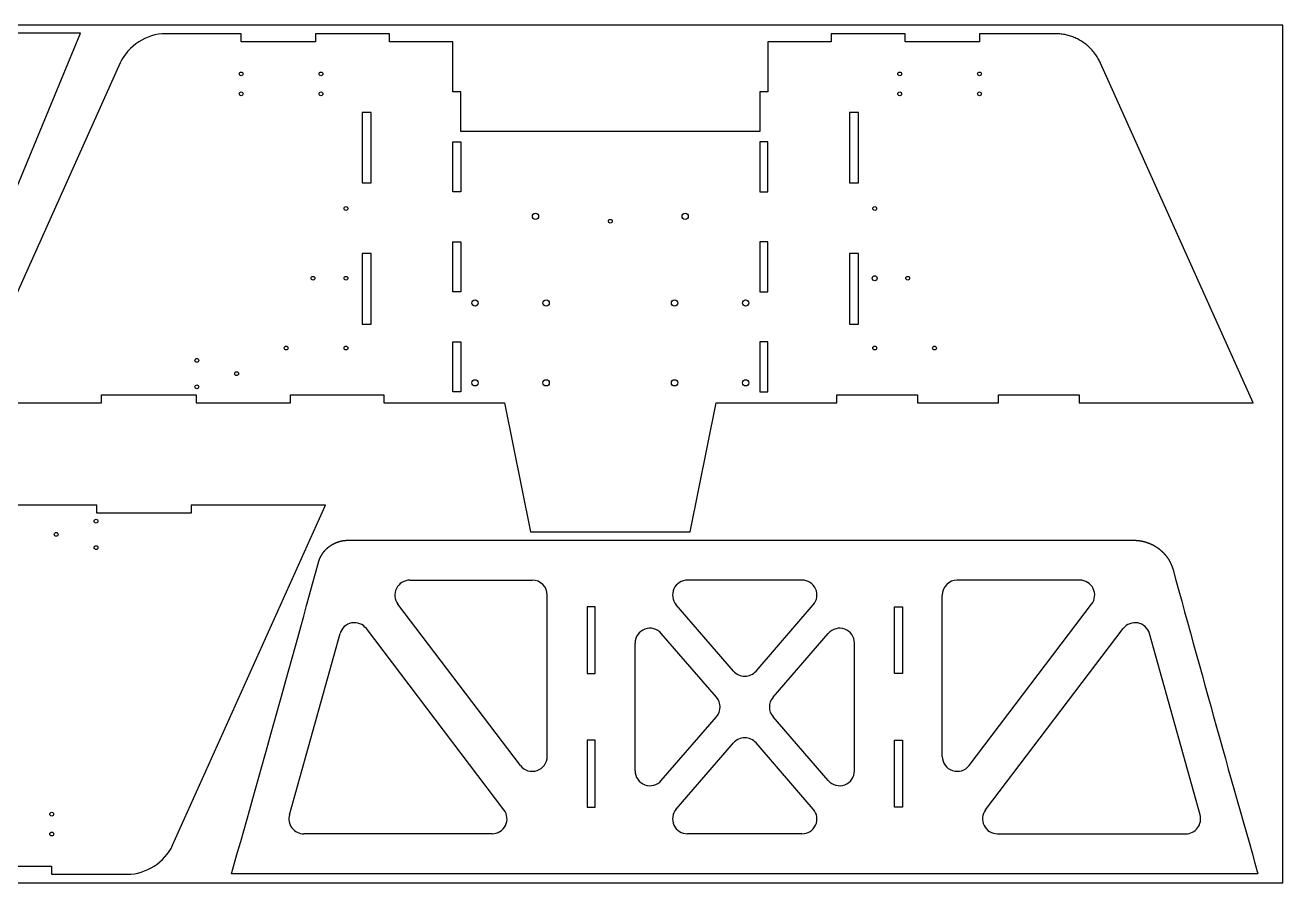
# Model space of a CAD drawing. Header units: inches. Extents: x -1514 to 1282, y -2074 to 286.
# Drawn here: x -769 to -706, y -1556.8 to -1513.8 of the extents above; entities that cross this region are included whole.
import ezdxf

# ---------------------------------------------------------------- set-up
doc = ezdxf.new("R2010")
doc.units = ezdxf.units.IN
doc.header["$LTSCALE"] = 0.1
doc.header["$MEASUREMENT"] = 0
doc.layers.add('pic', color=1, linetype='Continuous')

msp = doc.modelspace()

# ---------------------------------------------------------------- linework, layer by layer
at = {"color": 7, "linetype": 'Continuous', "lineweight": 25}
for p, q in [((-749.75618, -1541.62669), (-743.61784, -1541.62669)), ((-730.09995, -1541.62669), (-735.83573, -1541.62669)), ((-716.17951, -1541.62669), (-722.31784, -1541.62669)), ((-742.86784, -1550.46127), (-742.86784, -1542.37669)), ((-723.06784, -1550.46127), (-723.06784, -1542.37669)), ((-744.21518, -1550.9148), (-750.35351, -1542.83022)), ((-733.53507, -1546.18272), (-736.40296, -1542.86736)), ((-732.40062, -1546.18272), (-729.53273, -1542.86736)), ((-721.72051, -1550.9148), (-715.58218, -1542.83022)), ((-755.78978, -1553.39134), (-753.25392, -1544.30758)), ((-745.03722, -1553.13947), (-751.9342, -1544.05571)), ((-734.38395, -1547.49418), (-737.15062, -1544.29584)), ((-731.55173, -1547.49418), (-728.78507, -1544.29584)), ((-720.89846, -1553.13947), (-714.00148, -1544.05571)), ((-710.14591, -1553.39134), (-712.68177, -1544.30758)), ((-738.46784, -1551.18319), (-738.46784, -1544.7865)), ((-727.46784, -1551.18319), (-727.46784, -1544.7865)), ((-737.15062, -1551.67386), (-734.38395, -1548.47551)), ((-728.78507, -1551.67386), (-731.55173, -1548.47551)), ((-736.40296, -1553.10234), (-733.53507, -1549.78697)), ((-729.53273, -1553.10234), (-732.40062, -1549.78697)), ((-745.63456, -1554.343), (-755.0674, -1554.343)), ((-730.09995, -1554.343), (-735.83573, -1554.343)), ((-720.30113, -1554.343), (-710.86829, -1554.343))]:
    msp.add_line(p, q, dxfattribs=at)
for points in [[(-772.95282, -1530.34199), (-766.25734, -1514.2066), (-783.91635, -1514.2066)], [(-771.42917, -1555.97029), (-767.71053, -1555.97029), (-767.71053, -1556.37029), (-763.90668, -1556.37029), (-763.73181, -1556.36403), (-763.55754, -1556.34397), (-763.38471, -1556.31064), (-763.21415, -1556.26459), (-763.04669, -1556.20635), (-762.88318, -1556.13646), (-762.72444, -1556.05546), (-762.57131, -1555.96389), (-762.42462, -1555.86228), (-762.28521, -1555.75118), (-762.15392, -1555.63112), (-762.03158, -1555.50264), (-761.91903, -1555.36629), (-761.81709, -1555.22259), (-761.7266, -1555.07209), (-761.64841, -1554.91532), (-753.98888, -1537.87029), (-760.7091, -1537.87029), (-760.7091, -1538.27029), (-765.44472, -1538.27029), (-765.44472, -1537.87029), (-770.18034, -1537.87029)]]:
    msp.add_lwpolyline(points, dxfattribs=at)
for points in [[(-758.20559, -1514.63324), (-758.20559, -1514.23324), (-762.00944, -1514.23324), (-762.18431, -1514.2395), (-762.35858, -1514.25956), (-762.53141, -1514.29289), (-762.70197, -1514.33894), (-762.86943, -1514.39718), (-763.03294, -1514.46707), (-763.19168, -1514.54807), (-763.34481, -1514.63964), (-763.4915, -1514.74125), (-763.6309, -1514.85235), (-763.76219, -1514.97241), (-763.88454, -1515.10089), (-763.99709, -1515.23724), (-764.09903, -1515.38094), (-764.18952, -1515.53144), (-764.26771, -1515.68821), (-771.92724, -1532.73324), (-765.20702, -1532.73324), (-765.20702, -1532.33324), (-760.4714, -1532.33324), (-760.4714, -1532.73324), (-755.73578, -1532.73324), (-755.73578, -1532.33324), (-751.05575, -1532.33324), (-751.05575, -1532.73324), (-745.00312, -1532.73324), (-743.7063, -1539.2051), (-735.7063, -1539.2051), (-734.40949, -1532.73324), (-728.35686, -1532.73324), (-728.35686, -1532.33324), (-724.30601, -1532.33324), (-724.30601, -1532.73324), (-720.25516, -1532.73324), (-720.25516, -1532.33324), (-716.20431, -1532.33324), (-716.20431, -1532.73324), (-707.48537, -1532.73324), (-715.13534, -1515.70948), (-715.15941, -1515.65691), (-715.18489, -1515.60456), (-715.21177, -1515.5525), (-715.24003, -1515.50077), (-715.26968, -1515.44943), (-715.30071, -1515.39853), (-715.3331, -1515.34813), (-715.36686, -1515.29828), (-715.40197, -1515.24904), (-715.43843, -1515.20045), (-715.47624, -1515.15257), (-715.51538, -1515.10545), (-715.55584, -1515.05917), (-715.59758, -1515.01376), (-715.64057, -1514.96927), (-715.68476, -1514.92575), (-715.73012, -1514.88324), (-715.77661, -1514.84179), (-715.8242, -1514.80145), (-715.87284, -1514.76225), (-715.9225, -1514.72424), (-715.97314, -1514.68746), (-716.02473, -1514.65197), (-716.07721, -1514.6178), (-716.13054, -1514.585), (-716.18466, -1514.55359), (-716.2395, -1514.52357), (-716.29502, -1514.49497), (-716.35116, -1514.4678), (-716.40785, -1514.44208), (-716.46505, -1514.41782), (-716.5227, -1514.39504), (-716.58075, -1514.37377), (-716.63912, -1514.354), (-716.69778, -1514.33577), (-716.75666, -1514.31908), (-716.8157, -1514.30392), (-716.87483, -1514.29028), (-716.93402, -1514.27814), (-716.9932, -1514.26749), (-717.05234, -1514.25831), (-717.11137, -1514.25058), (-717.17024, -1514.2443), (-717.22891, -1514.23944), (-717.28733, -1514.23598), (-717.34543, -1514.23392), (-717.40317, -1514.23324), (-721.20702, -1514.23324), (-721.20702, -1514.63324), (-724.92566, -1514.63324), (-724.92566, -1514.23324), (-728.6443, -1514.23324), (-728.6443, -1514.63324), (-731.8063, -1514.63324), (-731.8063, -1517.14121), (-732.2063, -1517.14121), (-732.2063, -1519.13324), (-747.2063, -1519.13324), (-747.2063, -1517.14121), (-747.6063, -1517.14121), (-747.6063, -1514.63324), (-750.7683, -1514.63324), (-750.7683, -1514.23324), (-754.48694, -1514.23324), (-754.48694, -1514.63324)], [(-752.1507, -1518.17324), (-752.1507, -1521.71324), (-751.6949, -1521.71324), (-751.6949, -1518.17324)], [(-727.2619, -1518.17324), (-727.7177, -1518.17324), (-727.7177, -1521.71324), (-727.2619, -1521.71324)], [(-747.2063, -1522.15578), (-747.6063, -1522.15578), (-747.6063, -1519.6485), (-747.2063, -1519.6485)], [(-731.8063, -1519.6485), (-732.2063, -1519.6485), (-732.2063, -1522.15578), (-731.8063, -1522.15578)], [(-747.2063, -1527.17035), (-747.6063, -1527.17035), (-747.6063, -1524.66307), (-747.2063, -1524.66307)], [(-731.8063, -1524.66307), (-732.2063, -1524.66307), (-732.2063, -1527.17035), (-731.8063, -1527.17035)], [(-751.6949, -1525.25324), (-752.1507, -1525.25324), (-752.1507, -1528.79324), (-751.6949, -1528.79324)], [(-727.2619, -1525.25324), (-727.7177, -1525.25324), (-727.7177, -1528.79324), (-727.2619, -1528.79324)], [(-747.2063, -1532.18424), (-747.6063, -1532.18424), (-747.6063, -1529.67695), (-747.2063, -1529.67695)], [(-731.8063, -1529.67695), (-732.2063, -1529.67695), (-732.2063, -1532.18424), (-731.8063, -1532.18424)], [(-707.24544, -1556.343), (-758.69157, -1556.343), (-758.53851, -1555.80583), (-758.38566, -1555.26859), (-758.23302, -1554.7313), (-758.0806, -1554.19394), (-757.92839, -1553.65653), (-757.77639, -1553.11905), (-757.6246, -1552.58151), (-757.47303, -1552.04391), (-757.32166, -1551.50626), (-757.17051, -1550.96854), (-757.01957, -1550.43077), (-756.86883, -1549.89293), (-756.71831, -1549.35504), (-756.56799, -1548.81709), (-756.41789, -1548.27908), (-756.268, -1547.74101), (-756.11831, -1547.20289), (-755.96883, -1546.66471), (-755.81956, -1546.12646), (-755.6705, -1545.58817), (-755.52165, -1545.04981), (-755.373, -1544.51139), (-755.22456, -1543.97292), (-755.07632, -1543.43439), (-754.9283, -1542.89581), (-754.78047, -1542.35716), (-754.63286, -1541.81846), (-754.48545, -1541.27971), (-754.33824, -1540.7409), (-754.33617, -1540.73338), (-754.33405, -1540.72587), (-754.3319, -1540.71838), (-754.3297, -1540.71089), (-754.32746, -1540.70341), (-754.32518, -1540.69594), (-754.32286, -1540.68848), (-754.3205, -1540.68103), (-754.3181, -1540.67359), (-754.31566, -1540.66617), (-754.31318, -1540.65875), (-754.31066, -1540.65135), (-754.3081, -1540.64396), (-754.30551, -1540.63658), (-754.30287, -1540.62921), (-754.30019, -1540.62185), (-754.29747, -1540.61451), (-754.29471, -1540.60719), (-754.29192, -1540.59987), (-754.28909, -1540.59257), (-754.28621, -1540.58529), (-754.2833, -1540.57802), (-754.28035, -1540.57076), (-754.27736, -1540.56352), (-754.27434, -1540.55629), (-754.27128, -1540.54908), (-754.26817, -1540.54189), (-754.26503, -1540.53471), (-754.26186, -1540.52755), (-754.25864, -1540.52041), (-754.25539, -1540.51328), (-754.2521, -1540.50618), (-754.24878, -1540.49908), (-754.24542, -1540.49201), (-754.24202, -1540.48496), (-754.23858, -1540.47792), (-754.23511, -1540.47091), (-754.2316, -1540.46391), (-754.22806, -1540.45693), (-754.22448, -1540.44997), (-754.22086, -1540.44304), (-754.21721, -1540.43612), (-754.21353, -1540.42923), (-754.2098, -1540.42235), (-754.20605, -1540.4155), (-754.20225, -1540.40867), (-754.19843, -1540.40186), (-754.19456, -1540.39507), (-754.19067, -1540.3883), (-754.18673, -1540.38156), (-754.18277, -1540.37484), (-754.17877, -1540.36815), (-754.17473, -1540.36148), (-754.17068, -1540.35486), (-754.1666, -1540.34827), (-754.16248, -1540.34169), (-754.15832, -1540.33514), (-754.15412, -1540.3286), (-754.14989, -1540.32208), (-754.14562, -1540.31558), (-754.14132, -1540.30911), (-754.13698, -1540.30265), (-754.13261, -1540.29622), (-754.1282, -1540.2898), (-754.12376, -1540.28341), (-754.11928, -1540.27704), (-754.11477, -1540.27069), (-754.11023, -1540.26436), (-754.10565, -1540.25805), (-754.10103, -1540.25177), (-754.09639, -1540.24551), (-754.09171, -1540.23927), (-754.08699, -1540.23305), (-754.08225, -1540.22686), (-754.07747, -1540.22069), (-754.07266, -1540.21455), (-754.06781, -1540.20843), (-754.06294, -1540.20233), (-754.05803, -1540.19626), (-754.05309, -1540.19021), (-754.04812, -1540.18418), (-754.04312, -1540.17819), (-754.03809, -1540.17221), (-754.03303, -1540.16627), (-754.02793, -1540.16034), (-754.02281, -1540.15445), (-754.01766, -1540.14858), (-754.01247, -1540.14273), (-754.00726, -1540.13692), (-754.00202, -1540.13112), (-753.99675, -1540.12536), (-753.99145, -1540.11962), (-753.98612, -1540.11392), (-753.98076, -1540.10823), (-753.97538, -1540.10258), (-753.96996, -1540.09696), (-753.96452, -1540.09136), (-753.95905, -1540.08579), (-753.95355, -1540.08025), (-753.94803, -1540.07474), (-753.94248, -1540.06926), (-753.9369, -1540.06381), (-753.9313, -1540.05838), (-753.92566, -1540.05299), (-753.92001, -1540.04763), (-753.91432, -1540.0423), (-753.90862, -1540.037), (-753.90288, -1540.03172), (-753.89712, -1540.02648), (-753.89134, -1540.02128), (-753.88553, -1540.0161), (-753.87969, -1540.01095), (-753.87383, -1540.00584), (-753.86795, -1540.00076), (-753.86204, -1539.99571), (-753.85611, -1539.99069), (-753.85016, -1539.98571), (-753.84418, -1539.98076), (-753.83818, -1539.97584), (-753.83216, -1539.97095), (-753.82611, -1539.9661), (-753.82003, -1539.96128), (-753.81392, -1539.95648), (-753.80779, -1539.95172), (-753.80163, -1539.94699), (-753.79545, -1539.94228), (-753.78924, -1539.93761), (-753.783, -1539.93297), (-753.77674, -1539.92835), (-753.77045, -1539.92377), (-753.76414, -1539.91922), (-753.7578, -1539.9147), (-753.75144, -1539.91021), (-753.74505, -1539.90575), (-753.73864, -1539.90132), (-753.7322, -1539.89693), (-753.72575, -1539.89256), (-753.71926, -1539.88823), (-753.71276, -1539.88393), (-753.70623, -1539.87966), (-753.69968, -1539.87543), (-753.69311, -1539.87122), (-753.68651, -1539.86705), (-753.67989, -1539.86291), (-753.67326, -1539.8588), (-753.6666, -1539.85473), (-753.65992, -1539.85069), (-753.65322, -1539.84668), (-753.64649, -1539.84271), (-753.63975, -1539.83876), (-753.63299, -1539.83486), (-753.62621, -1539.83098), (-753.61941, -1539.82714), (-753.61259, -1539.82333), (-753.60575, -1539.81956), (-753.59889, -1539.81582), (-753.59202, -1539.81211), (-753.58512, -1539.80844), (-753.57821, -1539.80481), (-753.57128, -1539.8012), (-753.56433, -1539.79764), (-753.55737, -1539.7941), (-753.55039, -1539.79061), (-753.54339, -1539.78714), (-753.53638, -1539.78372), (-753.52935, -1539.78033), (-753.52231, -1539.77697), (-753.51525, -1539.77365), (-753.50817, -1539.77036), (-753.50108, -1539.76711), (-753.49397, -1539.7639), (-753.48686, -1539.76072), (-753.47972, -1539.75758), (-753.47257, -1539.75448), (-753.46541, -1539.75141), (-753.45824, -1539.74838), (-753.45105, -1539.74539), (-753.44385, -1539.74243), (-753.43664, -1539.73951), (-753.42941, -1539.73663), (-753.42217, -1539.73378), (-753.41493, -1539.73097), (-753.40766, -1539.7282), (-753.40039, -1539.72547), (-753.39311, -1539.72277), (-753.38582, -1539.72012), (-753.37851, -1539.7175), (-753.3712, -1539.71492), (-753.36387, -1539.71237), (-753.35652, -1539.70987), (-753.34916, -1539.70739), (-753.34179, -1539.70496), (-753.3344, -1539.70256), (-753.32699, -1539.7002), (-753.31957, -1539.69787), (-753.31214, -1539.69558), (-753.30469, -1539.69333), (-753.29723, -1539.69111), (-753.28976, -1539.68894), (-753.28227, -1539.68679), (-753.27477, -1539.68469), (-753.26726, -1539.68262), (-753.25974, -1539.68059), (-753.25221, -1539.67859), (-753.24466, -1539.67663), (-753.2371, -1539.67471), (-753.22953, -1539.67283), (-753.22195, -1539.67098), (-753.21436, -1539.66917), (-753.20676, -1539.66739), (-753.19915, -1539.66566), (-753.19154, -1539.66396), (-753.18391, -1539.6623), (-753.17627, -1539.66067), (-753.16862, -1539.65909), (-753.16097, -1539.65754), (-753.15331, -1539.65602), (-753.14564, -1539.65455), (-753.13796, -1539.65311), (-753.13028, -1539.65171), (-753.12258, -1539.65035), (-753.11489, -1539.64902), (-753.10718, -1539.64774), (-753.09947, -1539.64649), (-753.09175, -1539.64528), (-753.08403, -1539.6441), (-753.0763, -1539.64297), (-753.06857, -1539.64187), (-753.06083, -1539.64081), (-753.05309, -1539.63979), (-753.04534, -1539.6388), (-753.0376, -1539.63786), (-753.02984, -1539.63695), (-753.02208, -1539.63608), (-753.01433, -1539.63525), (-753.00656, -1539.63446), (-752.9988, -1539.6337), (-752.99103, -1539.63299), (-752.98326, -1539.63231), (-752.97549, -1539.63167), (-752.96772, -1539.63107), (-752.95995, -1539.6305), (-752.95217, -1539.62998), (-752.9444, -1539.62949), (-752.93662, -1539.62905), (-752.92885, -1539.62864), (-752.92107, -1539.62827), (-752.9133, -1539.62794), (-752.90553, -1539.62764), (-752.89776, -1539.62739), (-752.88999, -1539.62718), (-752.88222, -1539.627), (-752.87445, -1539.62686), (-752.86669, -1539.62677), (-752.85893, -1539.62671), (-752.85117, -1539.62669), (-713.47858, -1539.62669), (-713.46823, -1539.62671), (-713.45787, -1539.62679), (-713.44751, -1539.62692), (-713.43715, -1539.6271), (-713.42678, -1539.62734), (-713.41641, -1539.62762), (-713.40605, -1539.62796), (-713.39567, -1539.62835), (-713.3853, -1539.62879), (-713.37493, -1539.62928), (-713.36456, -1539.62983), (-713.35419, -1539.63042), (-713.34382, -1539.63107), (-713.33345, -1539.63176), (-713.32308, -1539.63251), (-713.31271, -1539.63331), (-713.30235, -1539.63417), (-713.29199, -1539.63507), (-713.28163, -1539.63602), (-713.27127, -1539.63703), (-713.26092, -1539.63808), (-713.25057, -1539.63919), (-713.24023, -1539.64035), (-713.22989, -1539.64156), (-713.21956, -1539.64282), (-713.20923, -1539.64413), (-713.19891, -1539.64549), (-713.18859, -1539.6469), (-713.17828, -1539.64836), (-713.16798, -1539.64987), (-713.15769, -1539.65144), (-713.1474, -1539.65305), (-713.13712, -1539.65472), (-713.12686, -1539.65643), (-713.11659, -1539.65819), (-713.10634, -1539.66001), (-713.0961, -1539.66187), (-713.08587, -1539.66379), (-713.07565, -1539.66576), (-713.06544, -1539.66777), (-713.05524, -1539.66984), (-713.04505, -1539.67195), (-713.03488, -1539.67412), (-713.02472, -1539.67633), (-713.01457, -1539.6786), (-713.00443, -1539.68091), (-712.99431, -1539.68328), (-712.9842, -1539.68569), (-712.9741, -1539.68815), (-712.96402, -1539.69067), (-712.95395, -1539.69323), (-712.9439, -1539.69584), (-712.93387, -1539.6985), (-712.92385, -1539.70121), (-712.91385, -1539.70397), (-712.90386, -1539.70678), (-712.8939, -1539.70964), (-712.88395, -1539.71255), (-712.87401, -1539.7155), (-712.8641, -1539.71851), (-712.8542, -1539.72156), (-712.84434, -1539.72467), (-712.83449, -1539.72781), (-712.82466, -1539.73101), (-712.81484, -1539.73427), (-712.80503, -1539.73757), (-712.79523, -1539.74092), (-712.78545, -1539.74432), (-712.77568, -1539.74778), (-712.76593, -1539.75128), (-712.75619, -1539.75483), (-712.74647, -1539.75843), (-712.73676, -1539.76209), (-712.72707, -1539.76579), (-712.71739, -1539.76954), (-712.70773, -1539.77334), (-712.69809, -1539.77719), (-712.68846, -1539.78109), (-712.67886, -1539.78504), (-712.66926, -1539.78903), (-712.65969, -1539.79307), (-712.65014, -1539.79717), (-712.64061, -1539.80131), (-712.63109, -1539.80549), (-712.6216, -1539.80973), (-712.61212, -1539.81401), (-712.60267, -1539.81834), (-712.59323, -1539.82272), (-712.58382, -1539.82715), (-712.57443, -1539.83162), (-712.56506, -1539.83613), (-712.55571, -1539.8407), (-712.54639, -1539.84531), (-712.53708, -1539.84997), (-712.5278, -1539.85467), (-712.51855, -1539.85942), (-712.50932, -1539.86422), (-712.50011, -1539.86906), (-712.49093, -1539.87394), (-712.48177, -1539.87888), (-712.47264, -1539.88385), (-712.46353, -1539.88887), (-712.45445, -1539.89394), (-712.4454, -1539.89905), (-712.43637, -1539.90421), (-712.42737, -1539.90941), (-712.4184, -1539.91465), (-712.40946, -1539.91994), (-712.40054, -1539.92527), (-712.39165, -1539.93065), (-712.38279, -1539.93607), (-712.37396, -1539.94153), (-712.36516, -1539.94703), (-712.35639, -1539.95258), (-712.34765, -1539.95817), (-712.33894, -1539.96381), (-712.33027, -1539.96948), (-712.32162, -1539.9752), (-712.31301, -1539.98097), (-712.30442, -1539.98677), (-712.29587, -1539.99261), (-712.28736, -1539.9985), (-712.27887, -1540.00443), (-712.27042, -1540.0104), (-712.262, -1540.01641), (-712.25362, -1540.02246), (-712.24527, -1540.02856), (-712.23696, -1540.03469), (-712.22867, -1540.04088), (-712.22041, -1540.0471), (-712.21218, -1540.05338), (-712.20398, -1540.05969), (-712.19581, -1540.06606), (-712.18767, -1540.07246), (-712.17956, -1540.07891), (-712.17148, -1540.0854), (-712.16343, -1540.09194), (-712.15541, -1540.09852), (-712.14742, -1540.10514), (-712.13947, -1540.11181), (-712.13155, -1540.11852), (-712.12366, -1540.12527), (-712.1158, -1540.13206), (-712.10798, -1540.13889), (-712.10018, -1540.14576), (-712.09243, -1540.15268), (-712.0847, -1540.15963), (-712.07701, -1540.16663), (-712.06936, -1540.17366), (-712.06174, -1540.18074), (-712.05416, -1540.18785), (-712.04661, -1540.19501), (-712.03909, -1540.2022), (-712.03162, -1540.20943), (-712.02417, -1540.2167), (-712.01677, -1540.22401), (-712.0094, -1540.23135), (-712.00207, -1540.23874), (-711.99478, -1540.24616), (-711.98752, -1540.25361), (-711.98031, -1540.26111), (-711.97313, -1540.26864), (-711.96599, -1540.2762), (-711.95889, -1540.2838), (-711.95182, -1540.29144), (-711.9448, -1540.29911), (-711.93782, -1540.30682), (-711.93088, -1540.31457), (-711.92398, -1540.32234), (-711.91712, -1540.33015), (-711.9103, -1540.338), (-711.90352, -1540.34588), (-711.89678, -1540.35379), (-711.89009, -1540.36173), (-711.88344, -1540.36971), (-711.87683, -1540.37772), (-711.87026, -1540.38577), (-711.86374, -1540.39384), (-711.85726, -1540.40195), (-711.85082, -1540.41008), (-711.84443, -1540.41825), (-711.83808, -1540.42645), (-711.83178, -1540.43468), (-711.82552, -1540.44294), (-711.81931, -1540.45123), (-711.81315, -1540.45955), (-711.80702, -1540.4679), (-711.80095, -1540.47628), (-711.79492, -1540.48469), (-711.78894, -1540.49313), (-711.78301, -1540.50159), (-711.77712, -1540.51008), (-711.77128, -1540.51861), (-711.76548, -1540.52716), (-711.75973, -1540.53576), (-711.75402, -1540.54438), (-711.74835, -1540.55304), (-711.74272, -1540.56174), (-711.73714, -1540.57046), (-711.73161, -1540.57922), (-711.72612, -1540.58801), (-711.72067, -1540.59683), (-711.71527, -1540.60568), (-711.70991, -1540.61456), (-711.7046, -1540.62348), (-711.69933, -1540.63242), (-711.69411, -1540.64139), (-711.68893, -1540.6504), (-711.6838, -1540.65943), (-711.67872, -1540.66849), (-711.67368, -1540.67758), (-711.66869, -1540.68669), (-711.66375, -1540.69583), (-711.65885, -1540.705), (-711.654, -1540.7142), (-711.6492, -1540.72342), (-711.64444, -1540.73267), (-711.63973, -1540.74194), (-711.63507, -1540.75124), (-711.63046, -1540.76057), (-711.6259, -1540.76991), (-711.62138, -1540.77928), (-711.61692, -1540.78868), (-711.6125, -1540.7981), (-711.60813, -1540.80754), (-711.60381, -1540.817), (-711.59954, -1540.82649), (-711.59532, -1540.83599), (-711.59115, -1540.84552), (-711.58703, -1540.85507), (-711.58296, -1540.86464), (-711.57894, -1540.87423), (-711.57497, -1540.88384), (-711.57106, -1540.89347), (-711.56719, -1540.90312), (-711.56337, -1540.91278), (-711.55961, -1540.92247), (-711.5559, -1540.93217), (-711.55223, -1540.94189), (-711.54863, -1540.95163), (-711.54507, -1540.96138), (-711.54156, -1540.97115), (-711.53811, -1540.98093), (-711.53471, -1540.99074), (-711.53137, -1541.00055), (-711.52807, -1541.01038), (-711.52484, -1541.02023), (-711.52165, -1541.03009), (-711.51852, -1541.03996), (-711.51544, -1541.04985), (-711.51241, -1541.05975), (-711.50944, -1541.06966), (-711.50653, -1541.07958), (-711.50367, -1541.08952), (-711.50086, -1541.09946), (-711.49811, -1541.10942), (-711.35424, -1541.63549), (-711.21018, -1542.1615), (-711.06591, -1542.68746), (-710.92145, -1543.21336), (-710.7768, -1543.73922), (-710.63195, -1544.26501), (-710.4869, -1544.79076), (-710.34165, -1545.31644), (-710.19621, -1545.84208), (-710.05057, -1546.36765), (-709.90473, -1546.89317), (-709.75869, -1547.41864), (-709.61246, -1547.94405), (-709.46602, -1548.46941), (-709.31939, -1548.99471), (-709.17255, -1549.51996), (-709.02552, -1550.04515), (-708.87829, -1550.57028), (-708.73085, -1551.09536), (-708.58322, -1551.62038), (-708.43538, -1552.14535), (-708.28735, -1552.67025), (-708.13911, -1553.1951), (-707.99067, -1553.7199), (-707.84203, -1554.24463), (-707.69318, -1554.76931), (-707.54414, -1555.29394), (-707.39489, -1555.8185)], [(-740.86784, -1542.96927), (-740.86784, -1546.31268), (-740.46784, -1546.31268), (-740.46784, -1542.96927)], [(-725.06784, -1542.96927), (-725.06784, -1546.31268), (-725.46784, -1546.31268), (-725.46784, -1542.96927)], [(-740.86784, -1549.6561), (-740.86784, -1552.99951), (-740.46784, -1552.99951), (-740.46784, -1549.6561)], [(-725.06784, -1549.6561), (-725.06784, -1552.99951), (-725.46784, -1552.99951), (-725.46784, -1549.6561)]]:
    msp.add_lwpolyline(points, close=True, dxfattribs=at)
for centre, radius in [((-758.2113, -1516.24724), 0.095), ((-754.2113, -1516.24724), 0.095), ((-725.2013, -1516.24724), 0.095), ((-721.2013, -1516.24724), 0.095), ((-758.2113, -1517.24724), 0.095), ((-754.2113, -1517.24724), 0.095), ((-725.2013, -1517.24724), 0.095), ((-721.2013, -1517.24724), 0.095), ((-752.95631, -1522.99132), 0.095), ((-726.45629, -1522.99132), 0.095), ((-743.4563, -1523.38324), 0.1575), ((-739.7063, -1523.63324), 0.095), ((-735.9563, -1523.38324), 0.1575), ((-754.61078, -1526.49132), 0.095), ((-752.95631, -1526.49132), 0.095), ((-726.45629, -1526.49132), 0.125), ((-724.80182, -1526.49132), 0.095), ((-746.4888, -1527.73324), 0.1575), ((-742.9238, -1527.73324), 0.1575), ((-736.4888, -1527.73324), 0.1575), ((-732.9238, -1527.73324), 0.1575), ((-755.95631, -1529.99132), 0.095), ((-752.95631, -1529.99132), 0.095), ((-726.45629, -1529.99132), 0.095), ((-723.45629, -1529.99132), 0.095), ((-760.43075, -1530.60824), 0.095), ((-758.43675, -1531.27236), 0.095), ((-746.4888, -1531.73324), 0.1575), ((-742.9238, -1531.73324), 0.1575), ((-736.4888, -1531.73324), 0.1575), ((-732.9238, -1531.73324), 0.1575), ((-760.43075, -1531.93648), 0.095), ((-765.48537, -1538.66705), 0.095), ((-767.47937, -1539.33117), 0.095), ((-765.48537, -1539.99529), 0.095), ((-767.70482, -1553.35629), 0.095), ((-767.70482, -1554.35629), 0.095)]:
    msp.add_circle(centre, radius, dxfattribs=at)
for centre, start, end in [((-749.75618, -1542.37669), 90, 217.208113), ((-743.61784, -1542.37669), 0, 90), ((-735.83573, -1542.37669), 90, 220.8608031), ((-730.09995, -1542.37669), 319.1391969, 90), ((-722.31784, -1542.37669), 90, 180), ((-716.17951, -1542.37669), 322.791887, 90), ((-752.53154, -1544.50924), 37.208113, 164.4021549), ((-713.40415, -1544.50924), 15.5978451, 142.791887), ((-737.71784, -1544.7865), 40.8608031, 180), ((-728.21784, -1544.7865), 0, 139.1391969), ((-732.96784, -1545.69205), 220.8608031, 319.1391969), ((-734.95118, -1547.98485), 319.1391969, 40.8608031), ((-730.98451, -1547.98485), 139.1391969, 220.8608031), ((-732.96784, -1550.27764), 40.8608031, 139.1391969), ((-743.61784, -1550.46127), 217.208113, 0), ((-722.31784, -1550.46127), 180, 322.791887), ((-737.71784, -1551.18319), 180, 319.1391969), ((-728.21784, -1551.18319), 220.8608031, 0), ((-745.63456, -1553.593), 270, 37.208113), ((-735.83573, -1553.593), 139.1391969, 270), ((-730.09995, -1553.593), 270, 40.8608031), ((-720.30113, -1553.593), 142.791887, 270), ((-755.0674, -1553.593), 164.4021549, 270), ((-710.86829, -1553.593), 270, 15.5978451)]:
    msp.add_arc(centre, 0.75, start, end, dxfattribs=at)
at = {"layer": 'pic', "color": 1}
msp.add_lwpolyline([(-819.49842, -1556.80217), (-705.99842, -1556.80217), (-705.99842, -1513.80217), (-819.49842, -1513.80217)], close=True, dxfattribs=at)

doc.saveas('drawing.dxf')
